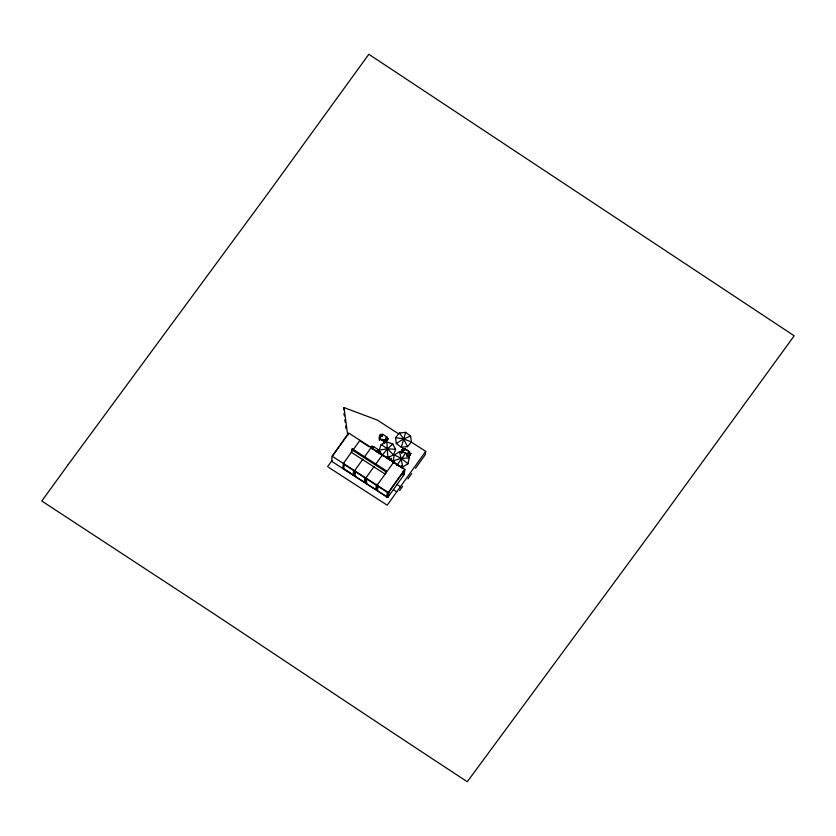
<?xml version="1.0" encoding="UTF-8"?>
<svg xmlns="http://www.w3.org/2000/svg" width="836" height="836" viewBox="0 0 836 836"><rect width="100%" height="100%" fill="white"/><g stroke="black" fill="none" stroke-linecap="round" stroke-linejoin="round"><path stroke-width="1.25" d="M377.046 451.983L377.099 451.012L378.687 451.544L379.283 452.84L379.711 452.516L379.481 453.645M377.14 451.858L377.078 451.126L376.294 451.482M379.586 453.499L379.711 452.516M387.277 440.227L387.622 439.308L387.517 440.164M387.413 440.321L387.674 438.545L387.381 439.151M390.663 459.257L390.569 460.479L390.684 459.57M390.569 460.479L390.652 459.372M401.552 466.582L401.343 467.596L401.426 466.383M410.121 455.275L410.33 454.261L410.257 455.359M372.166 448.221L372.166 447.459M372.051 448.368L372.135 447.26M380.944 436.371L381.049 435.493M403.088 450.729L403.182 449.517L403.192 450.583M332.153 456.195L331.526 461.221L387.705 497.535L404.248 474.399L404.885 469.372L348.706 433.048L332.153 456.195L388.332 492.519L387.705 497.535M343.763 409.755L344.035 407.581L377.36 420.09L398.845 433.988M342.76 468.484L343.397 463.457L351.966 451.471M343.7 469.09L344.338 464.074M351.705 449.643L351.36 452.307L385.072 474.096L386.013 470.595L352.301 448.807L351.705 449.643L385.406 471.441M352.081 450.583L352.301 448.807M350.702 473.124L343.721 468.912L353.074 474.963L353.628 470.543L344.286 464.502M353.994 475.747L354.631 470.72L362.897 459.152M354.934 476.353L355.572 471.337M365.227 483.009L365.865 477.983L374.141 466.415M366.168 483.616L366.805 478.6M371.738 447.73C372.125 444.282 371.759 448.911 372.219 446.487M373.765 446.706L378.259 449.611M377.673 451.367L378.029 449.465L378.039 451.304M387.099 437.238L382.616 434.25C378.154 441.293 379.178 438.148 380.474 435.107C381.362 435.995 380.704 435.19 380.474 435.107M377.893 451.513L378.269 449.528L376.754 451.722M379.607 440.373L379.753 438.336L379.387 440.227L379.607 438.461L384.1 441.366L383.881 443.132L384.246 441.241L383.881 443.132M378.687 451.544L377.82 451.158M379.45 437.343L380.913 435.88L381.091 434.323L379.481 436.162L379.878 437.228C381.07 440.248 378.248 434.814 380.808 434.302M379.952 451.973L378.959 452.893M379.293 453.102L379.816 451.879M376.743 484.169L375.542 489.488L366.199 483.448L366.837 482.539M382.24 436.235L382.616 434.25M376.461 490.272L377.099 485.256L394.111 461.597L393.098 462.987M377.412 490.889L378.039 485.862M383.651 442.996L384.017 441.094M384.79 440.875L384.079 440.29L384.79 440.875C386.89 442.683 389.085 435.054 385.929 441.094M385.887 442.453L386.18 440.865L384.8 440.76M385.866 441.492L386.316 440.959M386.18 440.865L387.747 438.346M386.295 440.708L387.674 438.545L386.065 441.189M386.619 438.221L385.887 437.75L387.632 439.193L387.214 439.517M386.953 437.447L386.89 438.931L387.11 437.155L384.09 441.45L379.314 438.649M385.678 473.26L386.013 470.595M387.381 458.316L389.053 457.909L390.381 459.675M389.116 456.947L389.127 458.776L389.492 456.874M389.283 458.567L389.503 456.79L387.988 458.985M390.84 458.703L389.68 460.249M377.433 490.711L386.775 496.751L387.34 492.331L377.987 486.291M392.701 461.493L385.375 457.219M388.364 496.459L388.928 492.038L387.988 491.432M401.562 452.861L401.865 451.273L402.607 452.537M401.677 451.983L402.001 451.356C399.901 451.21 403.694 448.221 402.931 448.43L402.618 448.901M402.921 450.081L403.015 448.744L402.785 449.987M402.931 448.43L403.38 448.932C403.809 450.761 403.767 450.51 403.245 448.848M401.677 465.83L401.155 467.042L401.802 465.924M404.833 450.604L405.052 448.827L409.546 451.733L409.326 453.509M388.28 492.947L404.185 470.699L403.621 475.12L402.68 474.514L403.098 471.201M403.307 473.782L402.68 474.514M406.902 455.442L406.536 454.585M407.634 455.913L409.264 455.933L406.923 455.327M408.731 452.798L407.759 452.966L409.462 453.269L410.058 454.554M409.306 451.68L409.097 453.363M408.71 456.529C413.841 448.305 406.829 459.33 408.731 457.491M410.852 453.394L408.909 456.226L410.591 453.593M410.675 441.627L425.712 451.356L425.305 454.617L415.492 468.338M381.906 440.373L382.073 439.057M379.45 438.733L379.544 437.583L379.554 438.586M401.426 452.778L401.792 451.795M394.864 463.248L393.119 460.751L394.352 454.941L399.587 451.712L405.753 452.955L409.243 457.95L408.01 463.771L402.774 467L399.075 466.248M401.27 447.281L405.669 432.358L410.622 436.089L411.396 442.004L407.519 446.633L401.27 447.281L396.316 443.55L395.543 437.636L399.42 432.996L405.669 432.358M379.408 436.935L380.014 435.451M370.693 448.462L371.55 446.873M401.437 451.388L402.586 449.235M402.116 451.189L402.085 449.663M381.132 434.72L380.808 435.932M392.805 444L387.486 448.807L381.927 455.505L379.157 450.123L381.206 444.522L386.859 441.983L392.805 444L395.574 449.381L393.526 454.983L387.873 457.511L382.554 455.714M383.682 439.663L383.327 440.676M383.902 439.621L383.463 440.76M378.489 453.53L379.952 451.586M389.576 460.354L391.039 458.421M370.567 447.929L372.313 446.163M370.703 448.012L371.895 446.069M393.233 463.071L393.495 462.193M370.965 447.135L370.87 447.95M393.265 462.925L394.289 461.493M393.401 462.998L393.714 462.444M387.225 439.767L387.883 438.649M390.391 459.925L391.039 458.807M410.068 454.815L410.654 453.676M396.609 465.746L405.753 452.955M378.624 453.614L379.105 452.882M389.712 460.448L390.203 459.716M389.816 460.343L391.175 458.504M332.77 455.589L348.152 434.072M327.607 466.687L332.153 460.333M353.168 449.789L359.94 440.311M364.402 457.052L371.174 447.584M371.874 447.814L373.389 447.636M379.732 437.259L380.923 435.765L382.303 435.87M353.074 474.963L353.722 474.054M372.239 448.827L373.776 446.623M379.095 452.976L380.087 451.68M379.46 453.405L379.69 452.631M375.646 464.314L382.407 454.847M402.774 450.092L403.182 449.517M401.98 451.471L403.046 449.893M402.043 453.039L405.052 448.827M406.536 455.944L409.546 451.733M406.672 455.819L409.535 451.827L405.042 448.922M400.81 466.833L401.447 466.154L400.831 466.739M409.745 454.502L410.716 453.3M410.225 454.188L408.773 456.132M388.332 492.519L404.885 469.372M386.775 496.751L387.423 495.852M425.712 451.356L387.204 505.216L328.694 467.387M399.629 490.523L402.649 486.301M407.937 478.903L411.709 473.625M379.753 451.879L379.325 452.38L379.878 451.962M381.206 435.472L380.777 435.796L382.282 435.984M372.145 447.155L373.368 447.751M396.316 443.55L403.589 438.869L410.622 436.089M376.315 451.367L377.099 451.012M387.402 458.201L388.186 457.846M393.119 460.751L401.301 458.41L409.243 457.95M379.157 450.123L387.486 448.807L395.574 449.381M377.078 451.126L377.956 451.189M388.165 457.961L389.043 458.023M395.543 437.636L403.589 438.869L411.396 442.004M394.352 454.941L401.301 458.41L408.01 463.771M402.001 449.496L401.395 450.98M379.272 436.852L379.44 437.656M401.447 466.687L401.447 467.439M360.828 441.356L369.136 446.727M372.062 448.618L381.415 454.659M394.54 463.144L402.847 468.515M355.519 471.765L364.862 477.805L364.308 482.226L354.955 476.186M366.753 479.028L376.106 485.068M381.206 444.522L387.486 448.807L393.526 454.983M397.006 484.378L400.402 486.761M393.338 489.509L396.734 491.902M399.42 432.996L403.589 438.869L407.519 446.633M399.587 451.712L402.774 467M344.035 407.581L347.734 435.535M343.962 413.381L344.296 415.92M344.808 419.735L345.143 422.274M345.644 426.088L345.979 428.628M386.859 441.983L387.873 457.511M68.301 464.461L41.8 501.015L212.511 612.872C297.417 669.176 382.042 725.909 467.282 781.723L653.909 528.645L794.2 335.811L368.822 54.277L269.244 191.643L68.301 464.461"/></g></svg>
